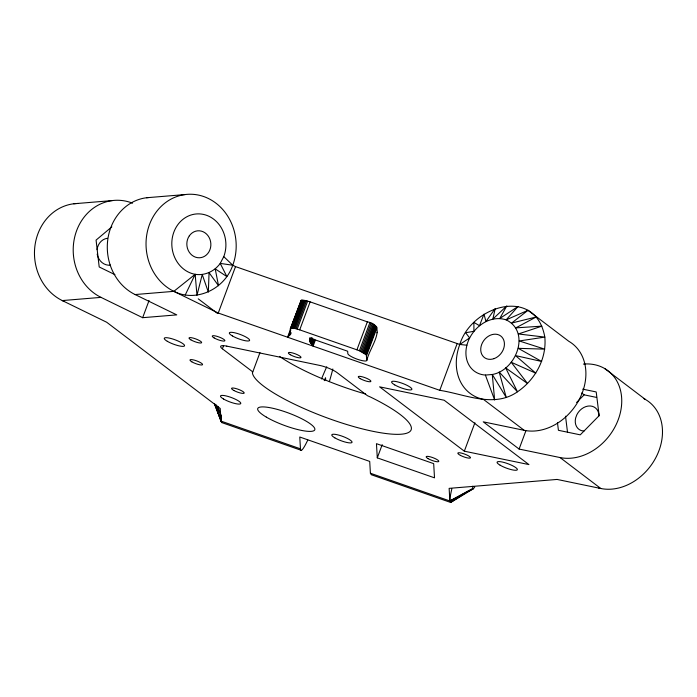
<?xml version="1.0" encoding="UTF-8"?>
<svg xmlns="http://www.w3.org/2000/svg" width="697" height="697" viewBox="0 0 697 697"><rect width="100%" height="100%" fill="white"/><g stroke="black" fill="none" stroke-linecap="round" stroke-linejoin="round"><path stroke-width="1.05" d="M221.289 417.381L220.993 421.101L221.768 422.582L301.235 450.314M77.951 203.472A50.724 45.044 85.3 0 0 35.181 244.159A50.724 45.044 85.3 0 0 62.277 300.573L101.013 297.375L142.658 317.693L149.045 300.538M235.525 266.602L459.776 344.466L469.63 337.958L465.64 332.739L473.925 331.293L473.89 322.389L479.492 325.682L483.979 314.12L485.957 321.509L495.201 308.501L492.866 319.06L506.806 305.913L499.758 318.494L517.993 306.532L506.161 319.862C531.184 332.042 515.893 370.499 492.282 374.489L494.643 400.008L485.391 375.056A30.433 24.229 -52.8 0 1 466.894 345.224C471.111 328.766 488.771 314.208 506.161 319.862L527.995 310.313L568.743 341.251A50.724 40.382 -52.8 0 1 579.808 398.388A50.724 40.382 -52.8 0 1 524.196 430.328L483.457 399.39A50.724 40.382 -52.8 0 1 459.776 344.466C471.503 305.652 535.697 285.735 544.819 337.104C546.857 358.711 535.122 379.804 517.47 391.801C493.772 408.459 464.986 394.153 439.772 390.329L218.257 313.031L235.525 266.602L232.754 265.243L220.217 263.396C214.58 271.272 204.84 275.881 195.169 274.322L173.841 291.346L135.105 294.552A50.724 45.044 85.3 0 1 107.826 239.324A50.724 45.044 85.3 0 1 148.627 197.539M226.795 346.13L319.618 365.394A13.522 2.901 20.4 0 1 337.052 372.607L367.45 395.696L370.612 397.107A84.537 18.148 20.4 0 1 372.616 431.251A84.537 18.148 20.4 0 1 252.392 372.581L252.793 371.902L222.395 348.814L223.528 345.773M252.793 371.902L259.964 352.604M301.4 300.241L287.565 337.209L290.588 334.238L290.309 328.888L301.4 300.241L305.373 300.512L310.121 301.862L367.345 321.84C388.351 325.569 369.427 347.62 366.883 360.253A10.141 2.178 20.4 0 1 357.483 359.295A10.141 2.178 20.4 0 1 347.812 353.597L347.672 351.236L309.52 337.923L309.729 341.46L313.119 346.13L315.349 340.127M290.309 328.888L301.017 300.398M288.227 336.878L290.832 329.881M290.605 328.392L291.52 328.148L301.932 300.163M291.52 328.148L292.2 328.139L302.611 300.146M290.388 334.752L291.128 332.757M292.2 328.139L293.01 328.191L303.422 300.198M293.01 328.191L293.934 328.313L304.345 300.32M293.934 328.313L294.962 328.505L305.373 300.512M294.962 328.505L296.068 328.757L306.488 300.764M296.068 328.757L297.244 329.071L307.665 301.078M297.244 329.071L299.71 329.855L310.121 301.862M309.729 341.46L311.219 337.461M310.095 342.227L311.585 338.228M310.531 342.959L312.387 337.958M311.045 343.708L312.909 338.716M311.655 344.492L313.511 339.491M312.343 345.303L314.574 339.3M299.71 329.855L356.925 349.833L367.345 321.84M366.883 360.253L366.247 354.799L359.399 350.774L369.819 322.781M360.593 351.288L371.004 323.295M361.717 351.811L372.128 323.817M362.762 352.351L373.183 324.358M363.712 352.882L374.132 324.889M364.548 353.396L374.96 325.403M365.254 353.902L375.674 325.908M365.829 354.372L376.241 326.379M366.247 354.799L376.659 326.806M366.605 355.531L377.016 327.538M377.286 457.868L376.458 443.675L433.682 463.644L434.51 477.837L377.286 457.868L382.2 444.66M439.772 390.329L457.04 343.9M464.333 451.186L379.595 386.835L444.181 400.235L528.918 464.585L464.333 451.186L474.91 422.748M474.753 487.046L473.429 488.71L450.654 502.45L449.879 500.977L449.138 488.362L557.103 479.431L600.788 488.492L560.048 457.554L519.099 449.06L525.852 430.894M324.227 380.693L325.525 377.8L325.647 379.909M185.21 295.031L195.169 274.322A30.433 27.026 85.3 0 1 172.481 236.945A30.433 27.026 85.3 0 1 207.14 215.512A30.433 27.026 85.3 0 1 223.781 256.627L232.754 265.243C224.861 288.645 196.598 302.916 173.841 291.346A50.724 45.044 85.3 0 1 149.463 224.591A50.724 45.044 85.3 0 1 208.377 198.488A50.724 45.044 85.3 0 1 232.754 265.243M223.781 256.627L220.217 263.396L226.865 276.57L215.199 268.868L218.536 285.735L209.065 272.658L208.342 292.121L202.235 274.522L196.972 295.293L195.169 274.322M576.585 402.509L584.147 394.842L596.623 397.429M214.65 404.382L220.993 421.101L300.468 448.833L299.771 437.01L369.715 461.414L370.403 473.237L371.292 474.727L450.654 502.45L452.545 500.664M111.834 226.865L96.073 240.099L99.201 266.968L114.935 274.644M527.995 310.313L511.633 323.06L536.15 317.004L515.815 327.878L541.891 326.144L518.402 333.976L544.819 337.104L519.239 340.955L544.749 349.153L518.254 348.326L541.674 361.464L515.519 355.592L535.81 373.191L511.223 362.257L527.551 383.542L505.656 367.868L517.47 391.801L499.191 372.041L506.24 397.421L492.282 374.489L485.391 375.056M450.654 502.45L464.045 493.894M465.831 492.753L468.506 491.045M456.247 498.399L458.095 497.266M460.874 495.558L463.644 493.859M465.5 492.727L467.347 491.585M451.848 488.841A50.724 4.661 -70.8 0 0 449.879 500.977L473.429 488.71L472.749 488.431L449.879 500.977L370.403 473.237M73.682 203.777L112.417 200.57M146.501 197.748L185.236 194.55M142.658 317.693L176.75 314.878L135.105 294.552M459.776 344.466L466.894 345.224M582.692 389.144L596.205 391.949L599.15 415.656L580.261 434.841L558.419 430.302L557.478 422.757M583.955 431.121L581.098 430.528A13.522 10.769 -52.8 0 1 575.661 417.921L576.863 414.689A13.522 10.769 -52.8 0 1 590.228 405.976A13.522 10.769 -52.8 0 1 598.941 415.909M524.196 430.328L483.248 421.833L519.099 449.06M64.351 301.243L62.277 300.573L106.702 322.258L220.243 408.477L220.993 421.101L215.138 404.269M356.925 349.833L359.399 350.774M173.841 291.346L218.257 313.031M604.587 368.478L645.326 399.416M581.699 392.986L584.147 394.842M198.244 298.839L217.516 313.467M216.279 404.948L221.358 416.449L217.908 406.447M214.38 403.519L221.768 422.582L215.992 406.656M565.52 416.179L567.524 432.34M332.826 368.983A50.724 4.661 -70.8 0 1 329.367 381.607M307.778 440.051A50.724 4.661 -70.8 0 1 300.468 448.833M321.535 378.959A50.724 4.661 -70.8 0 1 326.745 366.788M583.389 364.078A50.724 40.382 -52.8 0 1 620.164 413.487A50.724 40.382 -52.8 0 1 560.048 457.554M101.013 297.375A50.724 45.044 85.3 0 1 76.051 232.284A50.724 45.044 85.3 0 1 132.552 203.184M643.47 398.423A50.724 40.382 -52.8 0 1 656.4 456.552A50.724 40.382 -52.8 0 1 598.679 487.987M110.553 265.148A13.522 12.015 85.3 0 1 97.876 256.635M97.606 255.799A13.522 12.015 85.3 0 1 97.197 254.083M97.066 249.683A13.522 12.015 85.3 0 1 107.425 238.278M472.749 488.431A30.433 2.797 -70.8 0 1 472.775 486.21M365.646 394.032A84.537 18.148 20.4 0 1 279.514 356.394M222.395 348.814A13.522 2.901 20.4 0 1 226.795 346.13M377.295 332.269A10.141 2.178 20.4 0 1 377.007 332.765M189.323 235.839A13.522 12.015 85.3 0 0 197.286 257.637A13.522 12.015 85.3 0 0 209.963 239.359A13.522 12.015 85.3 0 0 189.323 235.839M494.042 358.633A13.522 10.769 -52.8 0 0 502.023 337.182A13.522 10.769 -52.8 0 0 481.653 344.51A13.522 10.769 -52.8 0 0 494.042 358.633M266.332 417.111A30.433 6.534 20.4 0 0 314.016 430.633A30.433 6.534 20.4 0 0 278.46 409.714A30.433 6.534 20.4 0 0 266.332 417.111M394.668 384.866A10.821 2.326 20.4 0 0 411.622 389.667A10.821 2.326 20.4 0 0 398.98 382.235A10.821 2.326 20.4 0 0 394.668 384.866M460.386 455.359A6.761 1.455 20.4 0 0 470.466 457.833A6.761 1.455 20.4 0 0 461.571 453.12A6.761 1.455 20.4 0 0 460.386 455.359M428.193 458.687A6.761 1.455 20.4 0 0 438.692 461.58A6.761 1.455 20.4 0 0 430.572 456.91A6.761 1.455 20.4 0 0 428.193 458.687M233.896 390.503A6.761 1.455 20.4 0 0 244.15 393.152A6.761 1.455 20.4 0 0 235.56 388.447A6.761 1.455 20.4 0 0 233.896 390.503M191.832 361.821A6.761 1.455 20.4 0 0 202.426 364.827A6.761 1.455 20.4 0 0 194.524 360.183A6.761 1.455 20.4 0 0 191.832 361.821M290.283 354.712A6.761 1.455 20.4 0 0 300.86 357.692A6.761 1.455 20.4 0 0 292.897 353.039A6.761 1.455 20.4 0 0 290.283 354.712M360.279 378.663A6.761 1.455 20.4 0 0 370.787 381.564A6.761 1.455 20.4 0 0 362.658 376.894A6.761 1.455 20.4 0 0 360.279 378.663M500.132 465.204A10.821 2.326 20.4 0 0 517.078 470.013A10.821 2.326 20.4 0 0 504.445 462.573A10.821 2.326 20.4 0 0 500.132 465.204M223.545 399.015A10.821 2.326 20.4 0 0 240.5 403.824A10.821 2.326 20.4 0 0 227.858 396.384A10.821 2.326 20.4 0 0 223.545 399.015M334.813 437.838A10.821 2.326 20.4 0 0 351.767 442.647A10.821 2.326 20.4 0 0 339.125 435.216A10.821 2.326 20.4 0 0 334.813 437.838M190.891 339.848A6.761 1.455 20.4 0 0 201.485 342.854A6.761 1.455 20.4 0 0 193.583 338.202A6.761 1.455 20.4 0 0 190.891 339.848M214.127 337.923A6.761 1.455 20.4 0 0 224.73 340.929A6.761 1.455 20.4 0 0 216.828 336.285A6.761 1.455 20.4 0 0 214.127 337.923M167.315 341.303A10.821 2.326 20.4 0 0 184.269 346.113A10.821 2.326 20.4 0 0 171.628 338.672A10.821 2.326 20.4 0 0 167.315 341.303M232.389 335.928A10.821 2.326 20.4 0 0 249.343 340.728A10.821 2.326 20.4 0 0 236.701 333.297A10.821 2.326 20.4 0 0 232.389 335.928"/></g></svg>
